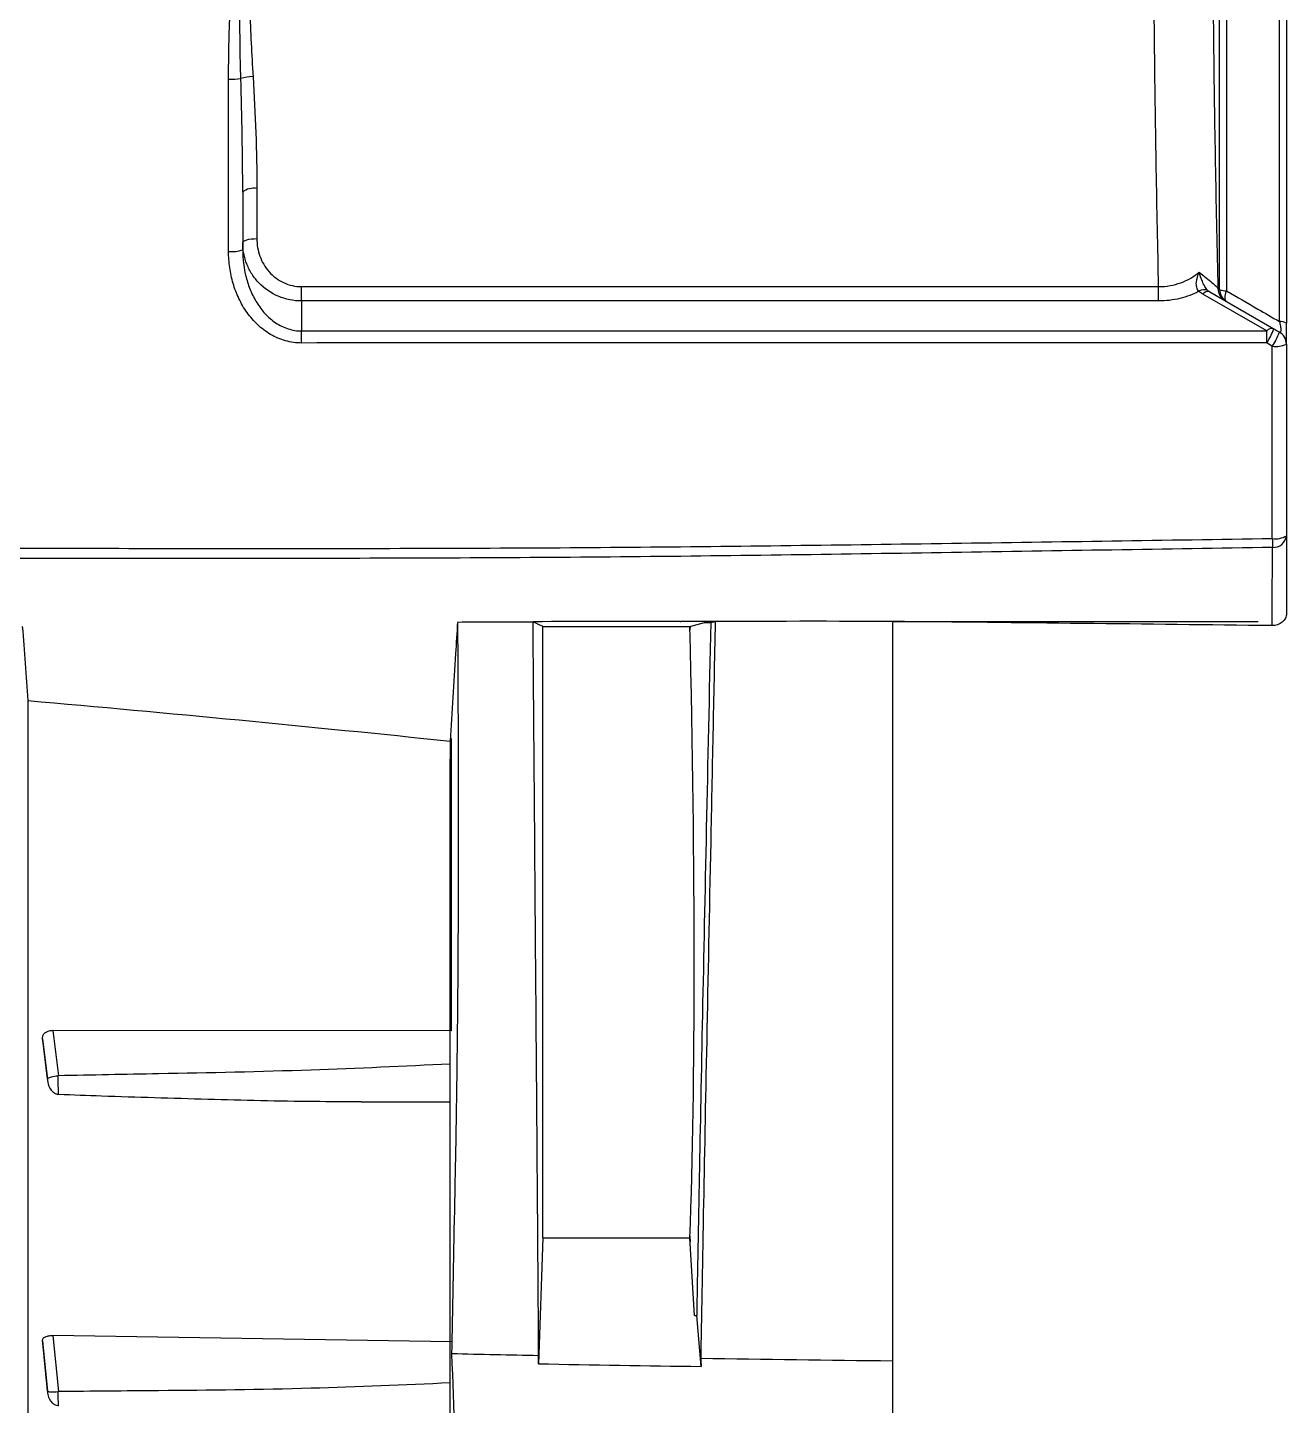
# Model space of a CAD drawing. Extents: x 9.3 to 87.2, y 1.1 to 68.8.
# Drawn here: x 17.489 to 20.16, y 23.718 to 26.644 of the extents above; entities that cross this region are included whole.
import ezdxf

# ---------------------------------------------------------------- set-up
doc = ezdxf.new("R2010")
doc.units = 0
doc.header["$MEASUREMENT"] = 0
doc.layers.add('OBJECT', color=7, linetype='CONTINUOUS')

msp = doc.modelspace()

# ---------------------------------------------------------------- linework, layer by layer
at = {"layer": 'OBJECT'}
for p, q in [((17.9754, 26.3019), (17.9754, 26.1956)), ((18.0704, 26.0937), (19.8892, 26.0937)), ((18.0704, 26.0632), (18.0704, 26.0937)), ((19.8892, 26.0632), (19.8892, 26.0937)), ((20.1185, 25.9995), (19.9829, 26.0778)), ((19.9979, 26.0826), (20.1335, 26.0043)), ((20.0151, 26.0898), (20.0185, 26.0878)), ((18.0704, 26.0632), (18.0704, 25.9995)), ((19.8892, 26.0632), (18.0704, 26.0632)), ((18.0704, 25.974), (18.0704, 25.9995)), ((20.1604, 25.5648), (20.1604, 25.3997)), ((18.5615, 25.3814), (18.5615, 25.3823)), ((18.5824, 25.3724), (18.8944, 25.3724)), ((18.5824, 24.0739), (18.5824, 25.3724)), ((18.8738, 25.3825), (18.8751, 25.3825)), ((18.8944, 25.3724), (18.9252, 25.3808)), ((19.3244, 25.3828), (20.1004, 25.3828)), ((18.3886, 24.5134), (18.3886, 25.1343)), ((17.5309, 24.4117), (17.5204, 24.4993)), ((17.5206, 24.4952), (17.5204, 24.4965)), ((17.5204, 24.4965), (17.5309, 24.4111)), ((17.5205, 24.4951), (17.5312, 24.4081)), ((18.3886, 24.5134), (17.5427, 24.5146)), ((17.5427, 24.5146), (17.5542, 24.4183)), ((17.5309, 24.4111), (17.5309, 24.4117)), ((17.5542, 24.4183), (17.5527, 24.4182)), ((17.5535, 24.379), (17.5552, 24.3789)), ((18.1969, 24.363), (18.3859, 24.3628)), ((18.5824, 24.0739), (18.5731, 23.8068)), ((18.5824, 24.0739), (18.8944, 24.0739)), ((18.904, 23.9092), (18.8944, 24.0739)), ((18.904, 23.9092), (18.9088, 23.9091)), ((18.9183, 23.8011), (18.9088, 23.9091)), ((17.5309, 23.7491), (17.5204, 23.8575)), ((17.5204, 23.8557), (17.5309, 23.7487)), ((17.5205, 23.8553), (17.5309, 23.7484)), ((18.3886, 23.8529), (17.5427, 23.8667)), ((17.5427, 23.8667), (17.5542, 23.7476)), ((18.5731, 23.8068), (18.5734, 23.8238)), ((19.3244, 23.8124), (19.3244, 23.2795)), ((17.5309, 23.7487), (17.5309, 23.7491)), ((17.5542, 23.7476), (17.5527, 23.7476)), ((17.5535, 23.7183), (17.5552, 23.7182))]:
    msp.add_line(p, q, dxfattribs=at)
at = {"layer": 'OBJECT', "flags": 128}
for points in [[(17.9454, 26.1873), (17.946, 26.1889), (17.9477, 26.1905), (17.9505, 26.1919), (17.9542, 26.1932), (17.9587, 26.1942), (17.9639, 26.195), (17.9695, 26.1955), (17.9754, 26.1956)], [(20.0335, 26.062), (20.0321, 26.0632), (20.0311, 26.065), (20.0305, 26.0673), (20.0303, 26.0701), (20.0305, 26.0733), (20.0311, 26.0768), (20.0321, 26.0806), (20.0335, 26.0845)], [(20.1185, 25.9741), (20.1185, 25.9775), (20.1185, 25.981), (20.1185, 25.9844), (20.1185, 25.9878), (20.1185, 25.991), (20.1185, 25.9941), (20.1185, 25.9969), (20.1185, 25.9995)], [(20.13, 25.3739), (20.1301, 25.4079), (20.1307, 25.5401)], [(18.9386, 25.3808), (18.9388, 25.3808), (18.9481, 25.3826)]]:
    msp.add_lwpolyline(points, dxfattribs=at)
at = {"layer": 'OBJECT'}
for centre, radius, start, end in [((17.9182, 26.7787), 0.2444, 269.3477, 275.4316), ((17.9707, 26.4339), 0.1057, 91.8713, 106.1475), ((17.9684, 26.2658), 0.0368, 78.95, 128.6131), ((17.9228, 26.2344), 0.0664, 263.615, 289.8903), ((19.986, 26.0669), 0.0203, 68.3774, 123.5225), ((19.994, 26.0689), 0.0143, 74.1798, 141.0852), ((20.045, 26.0899), 0.0299, 180.2835, 239.9792), ((20.0485, 26.0879), 0.0299, 180.2839, 239.9806), ((20.0319, 26.113), 0.0285, 242.0945, 273.2485), ((20.1476, 25.9964), 0.0234, 57, 95.5063), ((20.1296, 25.9906), 0.0143, 74.1798, 141.0846), ((20.0161, 26.0436), 0.1238, 325.7855, 341.4681), ((20.0286, 26.0364), 0.1231, 325.7573, 341.5362), ((20.1304, 25.9714), 0.03, 0, 60), ((20.1377, 26.0227), 0.056, 262.4673, 293.8453), ((20.1376, 25.6019), 0.0436, 260.4646, 301.5321), ((25.5091, 25.6428), 5.3793, 180.8925, 181.0937), ((20.1329, 25.5677), 0.0277, 265.5583, 354.0248)]:
    msp.add_arc(centre, radius, start, end, dxfattribs=at)
for centre, major_axis, ratio, start_param, end_param in [((18.5816, 27.1138), (-0.2162, 3.68), 0.064825, 3.736506, 4.21565), ((18.8959, 25.3575), (-0.0009, 0.015), 0.064825, 0.013645, 1.071677), ((17.2055, 27.1058), (-0.229, 3.6002), 0.060072, 3.897869, 3.898987), ((18.8958, 24.066), (-0.0009, 0.015), 0.064825, 0.597059, 1.566988), ((17.2055, 27.1038), (-0.2845, 3.6002), 0.037544, 3.584565, 3.585682)]:
    msp.add_ellipse(centre, major_axis=major_axis, ratio=ratio, start_param=start_param, end_param=end_param, dxfattribs=at)
for points, knots in [([(20.1454, 26.0197), (20.1454, 26.2009), (20.1454, 26.383), (20.1454, 26.7478), (20.1454, 26.9308), (20.1454, 27.2967), (20.1454, 27.4797), (20.1454, 27.8445), (20.1454, 28.0266), (20.1454, 28.2078)], [0, 0, 0, 0, 0.25, 0.25, 0.5, 0.5, 0.75, 0.75, 1, 1, 1, 1]), ([(20.1604, 28.2115), (20.1604, 28.0297), (20.1604, 27.847), (20.1604, 27.481), (20.1604, 27.2974), (20.1604, 26.9302), (20.1604, 26.7466), (20.1604, 26.3806), (20.1604, 26.1979), (20.1604, 26.0161)], [0, 0, 0, 0, 0.25, 0.25, 0.5, 0.5, 0.75, 0.75, 1, 1, 1, 1]), ([(19.8892, 26.0937), (19.8855, 26.2589), (19.8826, 26.4262), (19.8788, 26.7649), (19.8778, 26.9363), (19.8778, 27.1531), (19.8779, 27.1966), (19.8781, 27.2833), (19.8783, 27.3266), (19.879, 27.4562), (19.8797, 27.5422), (19.8812, 27.6708), (19.8817, 27.7136), (19.8829, 27.7988), (19.8835, 27.8412), (19.8857, 27.9677), (19.8873, 28.0512), (19.8892, 28.1338)], [0, 0, 0, 0, 0.25, 0.25, 0.5, 0.5, 0.5625, 0.5625, 0.625, 0.625, 0.75, 0.75, 0.8125, 0.8125, 0.875, 0.875, 1, 1, 1, 1]), ([(20.0151, 28.1377), (20.0131, 28.0553), (20.0113, 27.972), (20.0089, 27.8457), (20.0082, 27.8034), (20.0069, 27.7183), (20.0063, 27.6754), (20.0048, 27.5467), (20.004, 27.4605), (20.0032, 27.3308), (20.003, 27.2874), (20.0027, 27.2006), (20.0027, 27.157), (20.0027, 27.0265), (20.0029, 26.9397), (20.004, 26.7668), (20.0048, 26.6805), (20.0079, 26.4228), (20.011, 26.2546), (20.0151, 26.0898)], [0, 0, 0, 0, 0.125, 0.125, 0.1875, 0.1875, 0.25, 0.25, 0.375, 0.375, 0.4375, 0.4375, 0.5, 0.5, 0.625, 0.625, 0.75, 0.75, 1, 1, 1, 1]), ([(20.0185, 26.0878), (20.0186, 26.2578), (20.0186, 26.4287), (20.0186, 26.7708), (20.0186, 26.9422), (20.0186, 27.2853), (20.0186, 27.4569), (20.0186, 27.799), (20.0186, 27.9697), (20.0185, 28.1397)], [0, 0, 0, 0, 0.25, 0.25, 0.5, 0.5, 0.75, 0.75, 1, 1, 1, 1]), ([(20.0335, 28.143), (20.0335, 27.9724), (20.0335, 27.8012), (20.0335, 27.458), (20.0335, 27.2859), (20.0335, 26.9417), (20.0335, 26.7697), (20.0335, 26.4265), (20.0335, 26.2551), (20.0335, 26.0845)], [0, 0, 0, 0, 0.25, 0.25, 0.5, 0.5, 0.75, 0.75, 1, 1, 1, 1]), ([(17.9154, 26.5343), (17.9154, 26.5825), (17.9166, 26.6308), (17.9202, 26.7274), (17.9226, 26.7757), (17.9281, 26.8723), (17.9313, 26.9205), (17.936, 26.993), (17.9376, 27.0171), (17.9405, 27.0654), (17.9419, 27.0896), (17.9419, 27.1378), (17.9405, 27.162), (17.9376, 27.2103), (17.936, 27.2344), (17.9313, 27.3069), (17.9281, 27.3552), (17.9226, 27.4518), (17.9202, 27.5001), (17.9166, 27.5967), (17.9154, 27.645), (17.9154, 27.6932)], [0, 0, 0, 0, 0.125, 0.125, 0.25, 0.25, 0.375, 0.375, 0.4375, 0.4375, 0.5, 0.5, 0.5625, 0.5625, 0.625, 0.625, 0.75, 0.75, 0.875, 0.875, 1, 1, 1, 1]), ([(17.9413, 26.5354), (17.9399, 26.5833), (17.9394, 26.6314), (17.9392, 26.7276), (17.9395, 26.7758), (17.9406, 26.8723), (17.9414, 26.9205), (17.9427, 26.993), (17.9432, 27.0171), (17.944, 27.0654), (17.9444, 27.0896), (17.9444, 27.1379), (17.944, 27.1621), (17.9432, 27.2104), (17.9427, 27.2346), (17.9414, 27.307), (17.9406, 27.3553), (17.9395, 27.4517), (17.9392, 27.4999), (17.9394, 27.5961), (17.9399, 27.6442), (17.9413, 27.6922)], [0, 0, 0, 0, 0.125, 0.125, 0.25, 0.25, 0.375, 0.375, 0.4375, 0.4375, 0.5, 0.5, 0.5625, 0.5625, 0.625, 0.625, 0.75, 0.75, 0.875, 0.875, 1, 1, 1, 1]), ([(17.9673, 27.6881), (17.9644, 27.6407), (17.9621, 27.5932), (17.9581, 27.4978), (17.9563, 27.45), (17.953, 27.3542), (17.9515, 27.3062), (17.9493, 27.2341), (17.9486, 27.21), (17.9474, 27.1619), (17.9469, 27.1378), (17.9469, 27.0897), (17.9474, 27.0656), (17.9486, 27.0175), (17.9493, 26.9935), (17.9515, 26.9214), (17.953, 26.8733), (17.9563, 26.7775), (17.9581, 26.7297), (17.9621, 26.6344), (17.9644, 26.5868), (17.9673, 26.5395)], [0, 0, 0, 0, 0.125, 0.125, 0.25, 0.25, 0.375, 0.375, 0.4375, 0.4375, 0.5, 0.5, 0.5625, 0.5625, 0.625, 0.625, 0.75, 0.75, 0.875, 0.875, 1, 1, 1, 1]), ([(18.0704, 26.0632), (18.0618, 26.0632), (18.0534, 26.0641), (18.0368, 26.0675), (18.0286, 26.07), (18.0055, 26.0798), (17.9916, 26.0894), (17.9746, 26.1069), (17.9695, 26.1133), (17.9608, 26.1267), (17.9572, 26.1337), (17.9513, 26.1485), (17.9491, 26.1561), (17.9461, 26.1716), (17.9454, 26.1794), (17.9454, 26.1873)], [0, 0, 0, 0, 0.125, 0.125, 0.25, 0.25, 0.5, 0.5, 0.625, 0.625, 0.75, 0.75, 0.875, 0.875, 1, 1, 1, 1]), ([(17.9754, 26.1956), (17.9754, 26.1892), (17.9759, 26.1829), (17.9781, 26.1705), (17.9797, 26.1643), (17.9841, 26.1523), (17.9867, 26.1465), (17.9932, 26.1356), (17.997, 26.1303), (18.0097, 26.1158), (18.0203, 26.1078), (18.038, 26.0995), (18.0444, 26.0973), (18.0572, 26.0944), (18.0637, 26.0937), (18.0704, 26.0937)], [0, 0, 0, 0, 0.125, 0.125, 0.25, 0.25, 0.375, 0.375, 0.5, 0.5, 0.75, 0.75, 0.875, 0.875, 1, 1, 1, 1]), ([(18.0704, 25.974), (18.0588, 25.974), (18.0474, 25.9756), (18.0308, 25.9803), (18.0253, 25.9822), (18.0146, 25.9868), (18.0095, 25.9893), (17.9947, 25.998), (17.9854, 26.0051), (17.9686, 26.0208), (17.9612, 26.0295), (17.9478, 26.0483), (17.9421, 26.0582), (17.9323, 26.0788), (17.9282, 26.0897), (17.9218, 26.1116), (17.9194, 26.1227), (17.9162, 26.1453), (17.9154, 26.1569), (17.9154, 26.1684)], [0, 0, 0, 0, 0.125, 0.125, 0.1875, 0.1875, 0.25, 0.25, 0.375, 0.375, 0.5, 0.5, 0.625, 0.625, 0.75, 0.75, 0.875, 0.875, 1, 1, 1, 1]), ([(17.9454, 26.1719), (17.9454, 26.1522), (17.9477, 26.1327), (17.955, 26.1042), (17.9581, 26.0948), (17.9656, 26.0767), (17.97, 26.068), (17.9804, 26.0513), (17.9863, 26.0434), (17.9996, 26.029), (18.0071, 26.0225), (18.0193, 26.0143), (18.0235, 26.0118), (18.0323, 26.0075), (18.0369, 26.0056), (18.0509, 26.0011), (18.0605, 25.9995), (18.0704, 25.9995)], [0, 0, 0, 0, 0.25, 0.25, 0.375, 0.375, 0.5, 0.5, 0.625, 0.625, 0.75, 0.75, 0.8125, 0.8125, 0.875, 0.875, 1, 1, 1, 1]), ([(19.8892, 26.0937), (19.8975, 26.0937), (19.9057, 26.0944), (19.9216, 26.0972), (19.9292, 26.0992), (19.9438, 26.1046), (19.9508, 26.108), (19.9637, 26.1156), (19.9696, 26.1199), (19.975, 26.1246)], [0, 0, 0, 0, 0.25, 0.25, 0.5, 0.5, 0.75, 0.75, 1, 1, 1, 1]), ([(19.9748, 26.0838), (19.9725, 26.086), (19.9709, 26.089), (19.9691, 26.0957), (19.969, 26.0994), (19.9699, 26.1103), (19.9723, 26.1176), (19.975, 26.1246)], [0, 0, 0, 0, 0.25, 0.25, 0.5, 0.5, 1, 1, 1, 1]), ([(19.975, 26.1246), (19.9805, 26.1203), (19.9856, 26.1163), (19.9948, 26.1089), (19.9989, 26.1055), (20.0059, 26.0994), (20.0088, 26.0968), (20.0132, 26.0925), (20.0146, 26.0908), (20.0151, 26.0898)], [0, 0, 0, 0, 0.25, 0.25, 0.5, 0.5, 0.75, 0.75, 1, 1, 1, 1]), ([(19.9935, 26.0858), (19.9911, 26.088), (19.9889, 26.091), (19.985, 26.0975), (19.9834, 26.101), (19.979, 26.1113), (19.9767, 26.1181), (19.975, 26.1246)], [0, 0, 0, 0, 0.25, 0.25, 0.5, 0.5, 1, 1, 1, 1]), ([(19.9748, 26.0838), (19.9686, 26.0806), (19.9621, 26.0776), (19.9486, 26.0725), (19.9416, 26.0704), (19.9201, 26.0651), (19.9047, 26.0632), (19.8892, 26.0632)], [0, 0, 0, 0, 0.25, 0.25, 0.5, 0.5, 1, 1, 1, 1]), ([(20.0335, 26.0845), (20.0556, 26.0717), (20.0777, 26.059), (20.0998, 26.0462), (20.115, 26.0374), (20.1302, 26.0286), (20.1454, 26.0197)], [0, 0, 0, 0, 0.002120232, 0.002120232, 0.002120232, 0.003580258, 0.003580258, 0.003580258, 0.003580258]), ([(20.1454, 26.0197), (20.1463, 26.0165), (20.1471, 26.0132), (20.1482, 26.0069), (20.1486, 26.0039), (20.1486, 25.9995), (20.1482, 25.9981), (20.1471, 25.9968), (20.1463, 25.9969), (20.1454, 25.9974)], [0, 0, 0, 0, 0.25, 0.25, 0.5, 0.5, 0.75, 0.75, 1, 1, 1, 1]), ([(20.1604, 25.9714), (20.1604, 25.9714), (20.1604, 25.9724), (20.1604, 25.9765), (20.1604, 25.9796), (20.1604, 25.9878), (20.1604, 25.9927), (20.1604, 26.0039), (20.1604, 26.0099), (20.1604, 26.0161)], [0, 0, 0, 0, 0.25, 0.25, 0.5, 0.5, 0.75, 0.75, 1, 1, 1, 1]), ([(14.6813, 25.5423), (14.7948, 25.5426), (14.9083, 25.5429), (15.0786, 25.5432), (15.1354, 25.5433), (15.2489, 25.5436), (15.3057, 25.5437), (15.476, 25.5439), (15.5895, 25.543), (15.8165, 25.5414), (15.9301, 25.5409), (16.1571, 25.5403), (16.2706, 25.5403), (16.4977, 25.5401), (16.6112, 25.54), (16.9518, 25.5395), (17.1789, 25.539), (17.633, 25.5381), (17.86, 25.5377), (18.3141, 25.5379), (18.5412, 25.5386), (18.9953, 25.5425), (19.2223, 25.5455), (19.6764, 25.5521), (19.9034, 25.5555), (20.1304, 25.559)], [0, 0, 0, 0, 0.0625, 0.0625, 0.09375, 0.09375, 0.125, 0.125, 0.1875, 0.1875, 0.25, 0.25, 0.3125, 0.3125, 0.375, 0.375, 0.5, 0.5, 0.625, 0.625, 0.75, 0.75, 0.875, 0.875, 1, 1, 1, 1]), ([(20.1307, 25.5401), (19.9037, 25.5363), (19.6767, 25.5326), (19.2226, 25.5255), (18.9956, 25.5221), (18.5415, 25.5178), (18.3144, 25.5169), (17.8603, 25.5163), (17.6332, 25.5164), (17.179, 25.517), (16.952, 25.5173), (16.6114, 25.5176), (16.4978, 25.5176), (16.2708, 25.5176), (16.1572, 25.5175), (15.9302, 25.5169), (15.8166, 25.5165), (15.5896, 25.5155), (15.4761, 25.5149), (15.249, 25.5143), (15.1355, 25.5141), (14.9084, 25.5135), (14.7949, 25.5132), (14.6813, 25.5129)], [0, 0, 0, 0, 0.125, 0.125, 0.25, 0.25, 0.375, 0.375, 0.5, 0.5, 0.625, 0.625, 0.6875, 0.6875, 0.75, 0.75, 0.8125, 0.8125, 0.875, 0.875, 0.9375, 0.9375, 1, 1, 1, 1]), ([(20.1604, 25.3997), (20.1604, 25.3963), (20.1596, 25.3929), (20.1566, 25.3866), (20.1543, 25.3838), (20.1459, 25.3766), (20.138, 25.3739), (20.13, 25.3739)], [0, 0, 0, 0, 0.25, 0.25, 0.5, 0.5, 1, 1, 1, 1]), ([(18.4012, 25.3809), (18.4022, 25.2184), (18.4028, 25.0633), (18.4027, 24.8421), (18.4025, 24.7702), (18.4018, 24.6305), (18.4012, 24.5629), (18.3998, 24.4319), (18.3989, 24.3688), (18.3969, 24.2471), (18.3957, 24.1886), (18.3923, 24.0209), (18.3902, 23.9192), (18.3887, 23.8277)], [0, 0, 0, 0, 0.25, 0.25, 0.375, 0.375, 0.5, 0.5, 0.625, 0.625, 0.75, 0.75, 1, 1, 1, 1]), ([(18.5615, 25.3823), (18.5617, 25.3823), (18.5618, 25.3822), (18.562, 25.3821), (18.5642, 25.3811), (18.5663, 25.38), (18.5684, 25.379), (18.5707, 25.3779), (18.5731, 25.3768), (18.5754, 25.3757), (18.5777, 25.3746), (18.5801, 25.3735), (18.5824, 25.3724)], [0.01296288, 0.01296288, 0.01296288, 0.01296288, 0.01336678, 0.01336678, 0.01336678, 0.01782238, 0.01782238, 0.01782238, 0.02267014, 0.02267014, 0.02267014, 0.0275179, 0.0275179, 0.0275179, 0.0275179]), ([(18.5734, 23.8238), (18.5731, 23.8697), (18.5728, 23.9182), (18.5721, 24.0203), (18.5717, 24.0739), (18.5708, 24.1862), (18.5704, 24.2448), (18.5695, 24.3666), (18.569, 24.4299), (18.568, 24.5611), (18.5674, 24.6288), (18.5663, 24.7685), (18.5658, 24.8405), (18.564, 25.0627), (18.5628, 25.2186), (18.5615, 25.3814)], [0, 0, 0, 0, 0.125, 0.125, 0.25, 0.25, 0.375, 0.375, 0.5, 0.5, 0.625, 0.625, 0.75, 0.75, 1, 1, 1, 1]), ([(18.9386, 25.3808), (18.9353, 25.2286), (18.9322, 25.0825), (18.9263, 24.8047), (18.9235, 24.6728), (18.9185, 24.4253), (18.9162, 24.3096), (18.9131, 24.1492), (18.9122, 24.098), (18.9104, 24.0001), (18.9096, 23.9535), (18.9088, 23.9091)], [0, 0, 0, 0, 0.25, 0.25, 0.5, 0.5, 0.75, 0.75, 0.875, 0.875, 1, 1, 1, 1]), ([(18.9481, 25.3826), (18.9464, 25.3009), (18.9448, 25.221), (18.9416, 25.0647), (18.94, 24.9884), (18.9355, 24.7655), (18.9326, 24.6248), (18.9274, 24.3613), (18.925, 24.2386), (18.9218, 24.0693), (18.9209, 24.0153), (18.919, 23.9127), (18.9181, 23.8639), (18.9174, 23.8178)], [0, 0, 0, 0, 0.125, 0.125, 0.25, 0.25, 0.5, 0.5, 0.75, 0.75, 0.875, 0.875, 1, 1, 1, 1]), ([(19.3244, 25.3828), (19.3244, 25.2184), (19.3244, 25.0615), (19.3244, 24.8373), (19.3244, 24.7647), (19.3244, 24.6237), (19.3244, 24.5553), (19.3244, 24.456), (19.3244, 24.4234), (19.3244, 24.3596), (19.3244, 24.3283), (19.3244, 24.2363), (19.3244, 24.1775), (19.3244, 24.0083), (19.3244, 23.9053), (19.3244, 23.8124)], [0, 0, 0, 0, 0.25, 0.25, 0.375, 0.375, 0.5, 0.5, 0.5625, 0.5625, 0.625, 0.625, 0.75, 0.75, 1, 1, 1, 1]), ([(17.4894, 25.1295), (17.4894, 25.1062), (17.4894, 25.083), (17.4894, 25.0368), (17.4894, 25.0139), (17.4894, 24.9457), (17.4894, 24.9009), (17.4894, 24.7686), (17.4894, 24.6831), (17.4894, 24.5591), (17.4894, 24.5185), (17.4894, 24.439), (17.4894, 24.4001), (17.4894, 24.2859), (17.4894, 24.2131), (17.4894, 24.0741), (17.4894, 24.0084), (17.4894, 23.8846), (17.4894, 23.8265), (17.4894, 23.6637), (17.4894, 23.572), (17.4894, 23.4971)], [0, 0, 0, 0, 0.03125, 0.03125, 0.0625, 0.0625, 0.125, 0.125, 0.25, 0.25, 0.3125, 0.3125, 0.375, 0.375, 0.5, 0.5, 0.625, 0.625, 0.75, 0.75, 1, 1, 1, 1]), ([(18.3859, 23.5416), (18.3859, 23.5796), (18.3859, 23.6213), (18.3859, 23.6893), (18.3859, 23.7129), (18.3859, 23.7619), (18.3859, 23.7874), (18.3859, 23.8661), (18.3859, 23.922), (18.3859, 24.0107), (18.3859, 24.0412), (18.3859, 24.1037), (18.3859, 24.1358), (18.3859, 24.2344), (18.3859, 24.303), (18.3859, 24.4103), (18.3859, 24.4468), (18.3859, 24.5212), (18.3859, 24.5592), (18.3859, 24.7523), (18.3859, 24.9165), (18.3859, 25.0902)], [0, 0, 0, 0, 0.125, 0.125, 0.1875, 0.1875, 0.25, 0.25, 0.375, 0.375, 0.4375, 0.4375, 0.5, 0.5, 0.625, 0.625, 0.6875, 0.6875, 0.75, 0.75, 1, 1, 1, 1]), ([(17.5204, 24.4993), (17.5207, 24.501), (17.5212, 24.5046), (17.5251, 24.5092), (17.5309, 24.5127), (17.5372, 24.5144), (17.5413, 24.5145), (17.5427, 24.5146)], [0, 0, 0, 0, 0.217766, 0.4355239, 0.65369, 0.8731367, 1, 1, 1, 1]), ([(18.3859, 24.443), (18.2875, 24.4383), (18.0812, 24.4285), (17.8039, 24.4229), (17.6251, 24.4196), (17.5542, 24.4183)], [0, 0, 0, 0, 0.355051, 0.744352, 1, 1, 1, 1]), ([(17.5309, 24.4117), (17.5309, 24.4117), (17.531, 24.412), (17.5318, 24.4128), (17.5346, 24.4143), (17.5395, 24.4159), (17.5457, 24.4174), (17.5504, 24.4179), (17.5527, 24.4182)], [0, 0, 0, 0, 0.0052912, 0.1814711, 0.4107938, 0.6144024, 0.8069868, 1, 1, 1, 1]), ([(17.5309, 24.4111), (17.5309, 24.4111), (17.5311, 24.4087), (17.5319, 24.402), (17.535, 24.3926), (17.5408, 24.3848), (17.547, 24.3802), (17.5513, 24.3794), (17.5535, 24.379)], [0, 0, 0, 0, 0.004563, 0.169629, 0.473653, 0.691285, 0.845258, 1, 1, 1, 1]), ([(17.5527, 24.4182), (17.553, 24.4108), (17.5534, 24.3956), (17.5534, 24.3846), (17.5535, 24.379)], [0, 0, 0, 0, 0.488034, 1, 1, 1, 1]), ([(17.5552, 24.3789), (17.5853, 24.3778), (17.6906, 24.3739), (17.8711, 24.3685), (18.0549, 24.3637), (18.1635, 24.3637), (18.1969, 24.3637)], [0, 0, 0, 0, 0.140929, 0.492249, 0.843576, 1, 1, 1, 1]), ([(17.5204, 23.8575), (17.5207, 23.8586), (17.5212, 23.8608), (17.5251, 23.8636), (17.5309, 23.8657), (17.5372, 23.8667), (17.5413, 23.8667), (17.5427, 23.8667)], [0, 0, 0, 0, 0.217769, 0.435521, 0.653691, 0.873136, 1, 1, 1, 1]), ([(18.3887, 23.8277), (18.3928, 23.7129), (18.3968, 23.5982), (18.4007, 23.4835), (18.4058, 23.3361), (18.4107, 23.1887), (18.4156, 23.0413)], [0, 0, 0, 0, 0.01018856, 0.01018856, 0.01018856, 0.02327874, 0.02327874, 0.02327874, 0.02327874]), ([(18.3859, 23.766), (18.2875, 23.7616), (18.0812, 23.7525), (17.8039, 23.7497), (17.6251, 23.7482), (17.5542, 23.7476)], [0, 0, 0, 0, 0.355051, 0.744352, 1, 1, 1, 1]), ([(17.5309, 23.7491), (17.5309, 23.7491), (17.531, 23.7487), (17.5318, 23.7479), (17.5346, 23.7472), (17.5395, 23.747), (17.5457, 23.7471), (17.5504, 23.7474), (17.5527, 23.7476)], [0, 0, 0, 0, 0.005293, 0.181468, 0.410791, 0.614404, 0.806987, 1, 1, 1, 1]), ([(17.5309, 23.7487), (17.5309, 23.7487), (17.5311, 23.7463), (17.5319, 23.7398), (17.535, 23.7307), (17.5408, 23.7234), (17.547, 23.7193), (17.5513, 23.7186), (17.5535, 23.7183)], [0, 0, 0, 0, 0.004562, 0.169629, 0.473653, 0.691286, 0.845259, 1, 1, 1, 1]), ([(17.5527, 23.7476), (17.553, 23.7413), (17.5534, 23.7285), (17.5534, 23.7217), (17.5535, 23.7183)], [0, 0, 0, 0, 0.488037, 1, 1, 1, 1])]:
    msp.add_open_spline(points, degree=3, knots=knots, dxfattribs=at)
for points in [[(17.9454, 26.2945), (17.9454, 26.3745), (17.9437, 26.4548), (17.9413, 26.5354)], [(17.9673, 26.5395), (17.9721, 26.4598), (17.9754, 26.3805), (17.9754, 26.3019)], [(17.9154, 26.1684), (17.9154, 26.2902), (17.9154, 26.4121), (17.9154, 26.5343)], [(17.9454, 26.2945), (17.9454, 26.2536), (17.9454, 26.2128), (17.9454, 26.1719)], [(19.9829, 26.0778), (19.9798, 26.0796), (19.9771, 26.0816), (19.9748, 26.0838)], [(19.9935, 26.0858), (19.9947, 26.0846), (19.9962, 26.0836), (19.9979, 26.0826)], [(18.0704, 25.9995), (18.7531, 25.9999), (19.4358, 25.9996), (20.1185, 25.9995)], [(20.1335, 26.0043), (20.1374, 26.002), (20.1414, 25.9997), (20.1454, 25.9974)], [(20.1185, 25.9741), (19.4358, 25.9741), (18.7531, 25.9745), (18.0704, 25.974)], [(20.1304, 25.9671), (20.1264, 25.9694), (20.1224, 25.9718), (20.1185, 25.9741)], [(20.1304, 25.559), (20.1304, 25.6944), (20.1304, 25.8305), (20.1304, 25.9671)], [(20.1604, 25.9714), (20.1604, 25.8353), (20.1604, 25.6997), (20.1604, 25.5648)], [(17.4776, 25.3721), (17.4818, 25.3198), (17.4858, 25.2674), (17.4895, 25.2149)], [(18.4012, 25.3809), (18.3999, 25.3588), (18.3985, 25.3366), (18.3971, 25.3145)], [(18.5615, 25.3814), (18.5081, 25.3813), (18.4546, 25.3811), (18.4012, 25.3809)], [(18.8738, 25.3825), (18.7697, 25.3825), (18.6655, 25.3824), (18.5615, 25.3823)], [(19.3244, 25.3828), (19.1746, 25.3833), (19.0248, 25.383), (18.8751, 25.3826)], [(18.9481, 25.3826), (18.9238, 25.3826), (18.8994, 25.3826), (18.8751, 25.3825)], [(18.9252, 25.3808), (18.9297, 25.3808), (18.9341, 25.3808), (18.9386, 25.3808)], [(20.13, 25.3739), (19.8615, 25.3771), (19.5929, 25.38), (19.3244, 25.3828)], [(18.3971, 25.3145), (18.3933, 25.2525), (18.3896, 25.1906), (18.3859, 25.1288)], [(17.4895, 25.2149), (17.4894, 25.1863), (17.4894, 25.1579), (17.4894, 25.1296)], [(17.4895, 25.2149), (17.7884, 25.1886), (18.0872, 25.1597), (18.3859, 25.1288)], [(18.3859, 25.1288), (18.3859, 25.1159), (18.3859, 25.103), (18.3859, 25.0902)], [(18.5734, 23.8238), (18.5119, 23.8251), (18.4503, 23.8263), (18.3887, 23.8277)], [(19.3244, 23.8124), (19.1887, 23.8138), (19.053, 23.8156), (18.9174, 23.8178)], [(18.9174, 23.8178), (18.9177, 23.8122), (18.918, 23.8066), (18.9183, 23.8011)], [(18.5731, 23.8068), (18.6881, 23.8043), (18.8032, 23.8024), (18.9183, 23.8011)]]:
    msp.add_open_spline(points, degree=3, dxfattribs=at)

doc.saveas('drawing.dxf')
